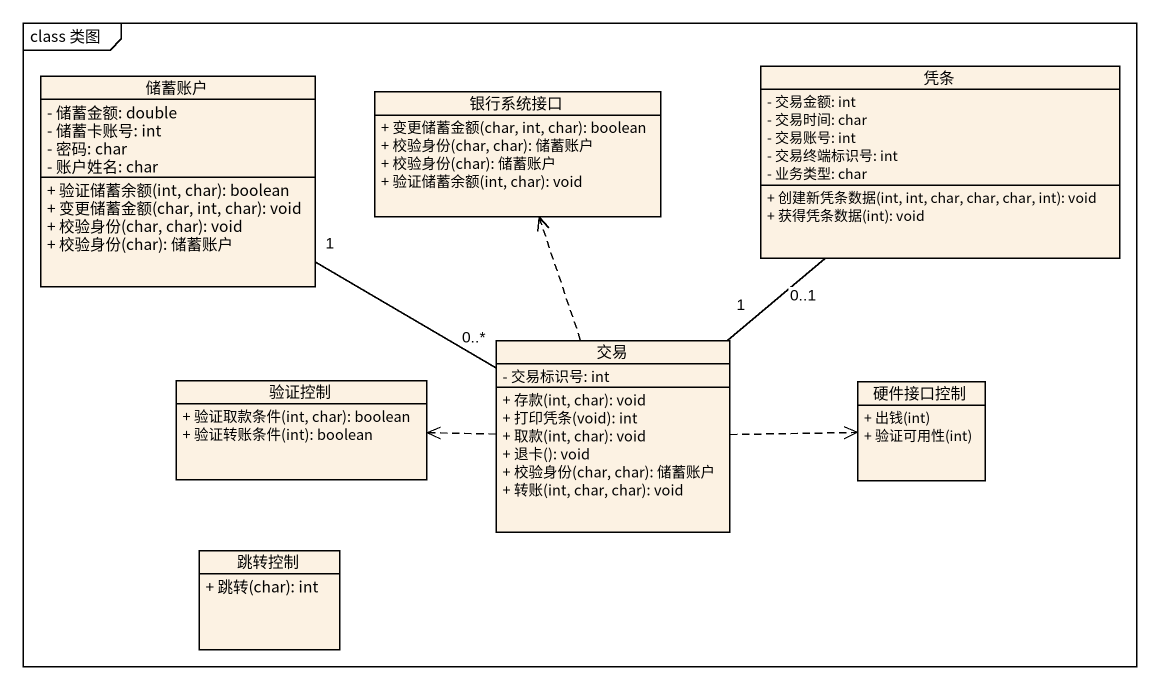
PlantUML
@startuml
mainframe class 类图
hide circle
hide empty members
skinparam classAttributeIconSize 0
class 储蓄账户 {
  - 储蓄金额: double
  - 储蓄卡账号: int
  - 密码: char
  - 账户姓名: char
  + 验证储蓄余额(int, char): boolean
  + 变更储蓄金额(char, int, char): void
  + 校验身份(char, char): void
  + 校验身份(char): 储蓄账户
}
class 银行系统接口 {
  + 变更储蓄金额(char, int, char): boolean
  + 校验身份(char, char): 储蓄账户
  + 校验身份(char): 储蓄账户
  + 验证储蓄余额(int, char): void
}
class 凭条 {
  - 交易金额: int
  - 交易时间: char
  - 交易账号: int
  - 交易终端标识号: int
  - 业务类型: char
  + 创建新凭条数据(int, int, char, char, char, int): void
  + 获得凭条数据(int): void
}
class 验证控制 {
  + 验证取款条件(int, char): boolean
  + 验证转账条件(int): boolean
}
class 交易 {
  - 交易标识号: int
  + 存款(int, char): void
  + 打印凭条(void): int
  + 取款(int, char): void
  + 退卡(): void
  + 校验身份(char, char): 储蓄账户
  + 转账(int, char, char): void
}
class 硬件接口控制 {
  + 出钱(int)
  + 验证可用性(int)
}
class 跳转控制 {
  + 跳转(char): int
}
储蓄账户 "1" -right- "0..*" 交易
交易 .up.> 银行系统接口
交易 "1" -up- "0..1" 凭条
交易 .left.> 验证控制
交易 .right.> 硬件接口控制
@enduml
